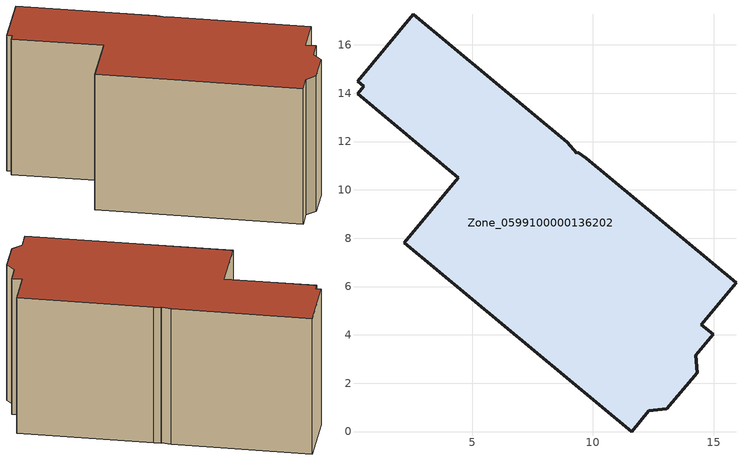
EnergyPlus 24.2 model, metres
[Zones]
Zone_0599100000136202
 floor ground (C_G): 15.92,6.15 14.49,4.42 14.97,4.03 14.25,3.16 14.32,2.43 13.06,0.94 12.31,0.85 11.61,0 2.19,7.82 4.43,10.51 0.26,13.98 0.51,14.3 0.26,14.5 2.57,17.26 8.93,11.97 9.34,11.51 9.38,11.56 9.73,11.3 z0
 wall outside (C_F): 13.06,0.94 14.32,2.43 14.25,3.16 14.97,4.03 14.49,4.42 15.92,6.15 9.73,11.3 9.38,11.56 9.34,11.51 8.93,11.97 2.57,17.26 0.26,14.5 0.51,14.3 0.26,13.98 4.43,10.51 2.19,7.82 11.61,0 12.31,0.85 13.06,0.94 z0:8.98
 roof outside (C_R): 4.43,10.51 2.19,7.82 11.61,0 12.31,0.85 13.06,0.94 14.32,2.43 14.25,3.16 14.97,4.03 14.49,4.42 15.92,6.15 9.73,11.3 9.38,11.56 9.34,11.51 8.93,11.97 2.57,17.26 0.26,14.5 0.51,14.3 0.26,13.98 z8.98
[BUILDING]
Pand.0599100000136202: North Axis=0; Terrain=City; Loads Convergence Tolerance Value=0.04; Temperature Convergence Tolerance Value=0.4; Solar Distribution=FullExterior; Maximum Number of Warmup Days=25; Minimum Number of Warmup Days=1
[Site:Location]
Rotterdam.The.Hague.AP_ZH_NLD Design_Conditions: Latitude=51.96; Longitude=4.45; Time Zone=1; Elevation=-4.5
[SITE:GROUNDTEMPERATURE:BUILDINGSURFACE]
18, 18, 18, 18, 18, 18, 18, 18, 18, 18, 18, 18
[MATERIAL] Thermal Absorptance=0.9; Solar Absorptance=0.7; Visible Absorptance=0.7
Name | Roughness | Thickness | Conductivity | Density | Specific Heat
G.D.1965 | MediumSmooth | 0.15 | 1 | 540 | 1210
F.D.1965 | Rough | 0.3 | 0.857143 | 1920 | 840
R.D.1965 | MediumRough | 0.2 | 0.08 | 1500 | 1000
[CONSTRUCTION]
C_G: G.D.1965
C_F: F.D.1965
C_R: R.D.1965
[ZONE]
Zone_0599100000136202: Type=1; Multiplier=1; Ceiling Height=Autocalculate; Volume=Autocalculate; Floor Area=autocalculate; Part of Total Floor Area=Yes
[ZONEINFILTRATION:DESIGNFLOWRATE]
Infil_Zone_0599100000136202: Zone or ZoneList or Space or SpaceList=Zone_0599100000136202; Schedule=AlwaysOn; Design Flow Rate Calculation Method=Flow/Area; Flow Rate per Floor Area=0.0042; Constant Term Coefficient=1; Temperature Term Coefficient=0; Velocity Term Coefficient=0; Velocity Squared Term Coefficient=0
[HVACTEMPLATE:ZONE:IDEALLOADSAIRSYSTEM]
Zone_0599100000136202: Maximum Heating Supply Air Temperature=50; Minimum Cooling Supply Air Temperature=13; Maximum Heating Supply Air Humidity Ratio=0.0156; Minimum Cooling Supply Air Humidity Ratio=0.0077; Heating Limit=NoLimit; Cooling Limit=NoLimit; Dehumidification Control Type=ConstantSensibleHeatRatio; Cooling Sensible Heat Ratio=0.7; Dehumidification Setpoint=60; Humidification Control Type=None; Humidification Setpoint=30; Outdoor Air Method=None; Outdoor Air Flow Rate per Person=0.00944; Outdoor Air Flow Rate per Zone Floor Area=0; Outdoor Air Flow Rate per Zone=0; Demand Controlled Ventilation Type=None; Outdoor Air Economizer Type=NoEconomizer; Heat Recovery Type=None; Sensible Heat Recovery Effectiveness=0.7; Latent Heat Recovery Effectiveness=0.65
[ZONECONTROL:THERMOSTAT]
ThermostatControl_Zone_0599100000136202: Zone or ZoneList=Zone_0599100000136202; Control Type Schedule=DualSetpointControlType; Control 1=Thermostat_Zone_0599100000136202; Temperature Difference Between Cutout And Setpoint=0
[THERMOSTATSETPOINT:DUALSETPOINT]
Thermostat_Zone_0599100000136202: Heating Setpoint Temperature Schedule=HeatingSetpoint_Zone_0599100000136202; Cooling Setpoint Temperature Schedule=CoolingSetpoint_Zone_0599100000136202
[SCHEDULE:COMPACT]
HeatingSetpoint_Zone_0599100000136202: Through: 12/31, For: AllDays, Until: 24:00, 21
CoolingSetpoint_Zone_0599100000136202: Through: 12/31, For: AllDays, Until: 24:00, 24
DualSetpointControlType: Through: 12/31, For: AllDays, Until: 24:00, 4
AlwaysOn: Through: 12/31, For: AllDays, Until: 24:00, 1
